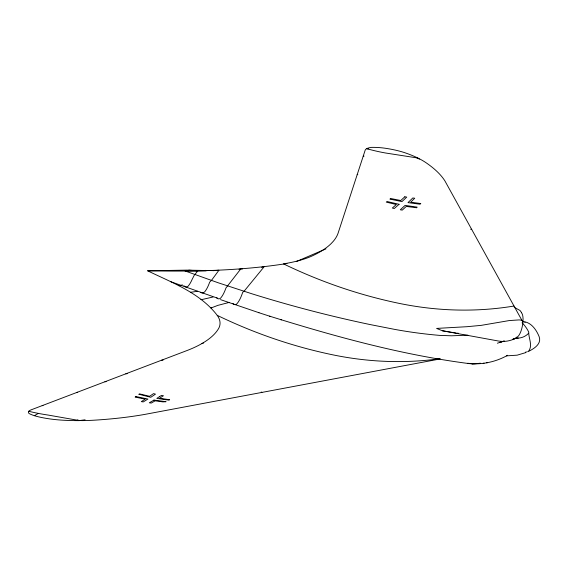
<?xml version="1.0" encoding="UTF-8"?>
<svg xmlns="http://www.w3.org/2000/svg" width="568" height="568" viewBox="0 0 568 568"><rect width="100%" height="100%" fill="white"/><g stroke="black" fill="none" stroke-linecap="round" stroke-linejoin="round"><path stroke-width="0.85" d="M527.608 351.734L528.481 351.379C533.068 345.6 528.503 338.322 528.723 332.01A28.159 20.434 72.2 0 0 522.077 322.794M188.413 270.751L188.789 270.162L197.834 270.837L194.135 275.452L192.14 279.378A24.112 7.909 -79.6 0 1 187.788 286.52A24.112 7.909 -79.6 0 1 183.925 285.761M211.339 307.43L210.92 308.026L217.864 305.371L229.351 302.375M213.589 270.631L218.936 270.219L211.452 280.422L209.684 282.118A24.218 7.945 -79.6 0 1 204.792 291.732L203.337 292.861A24.218 7.945 -79.6 0 1 200.745 292.357M182.229 284.703L181.185 285.519L178.764 285.661M34.364 415.691L38.383 413.397M529.085 351.095C534.495 348.44 541.837 343.576 539.096 336.533C536.341 329.76 531.144 322.241 523.22 321.566M522.908 322.099A8.122 5.282 -6.9 0 0 521.907 320.316A26.1 9.983 -21.7 0 0 519.109 319.912L509.347 320.551L481.252 325.357L467.024 326.699L436.586 328.411L442.365 330.761L498.285 340.992C504.199 342.121 510.398 341.006 515.723 338.258M513.117 339.423L514.367 338.862M296.304 261.557L325.968 248.876M502.041 341.531L500.067 342.319L504.306 341.112M525.783 352.593L517.15 355.17L506.471 355.866M506.727 355.611L507.6 355.291C496.858 361.411 484.348 364.329 472.008 363.783M261.635 267.372L263.169 266.825M497.376 343.221L504.114 340.963M240.768 268.927L225.95 287.99A24.211 7.945 -79.6 0 1 220.313 298.434A24.211 7.945 -79.6 0 1 216.451 297.689M239.014 269.473L239.98 269.189M201.995 343.498L203.514 343.065M214.072 270.652L186.595 270.127L147.637 270.808C172.154 282.722 200.035 292.882 217.21 315.339A98.733 32.142 3.5 0 1 218.9 327.984A174.596 56.843 3.5 0 1 204.324 342.113L201.228 343.952A174.596 56.843 3.5 0 1 186.517 350.726L30.828 409.954A12.148 3.955 3.5 0 0 29.046 413.504A27.818 9.053 3.5 0 0 39.064 416.962A51.929 16.905 3.5 0 0 62.878 420.192A93.464 30.431 3.5 0 0 78.973 420.639L85.086 419.787M480.372 363.193L473.549 363.981L467.705 363.25M514.331 338.663L516.816 338.109M197.458 291.299L190.543 292.286M439.994 358.976L144.691 414.427A208.477 67.876 3.5 0 1 94.608 420.164A93.464 30.431 3.5 0 1 81.629 420.625M483.233 363.335L484.05 363.215M486.655 362.803L487.493 362.668M513.082 338.89L518.293 338.095M357.18 174.688L357.797 174.617M161.397 360.282L163.094 360.091M125.826 373.815L127.175 373.666M104.91 381.774L106.117 381.639M77.078 392.36L77.702 392.289M525.656 352.061L526.664 351.961M286.961 263.516C240.91 270.78 194.164 271.689 147.637 270.808M263.935 266.555L264.326 266.52L244.041 291.285L242.678 292.342L242.231 293.699A24.232 7.952 -79.6 0 1 236.593 304.128A24.232 7.952 -79.6 0 1 232.724 303.39M467.883 335.177L451.489 335.794L439.824 335.397A501.203 444.467 52.1 0 1 394.59 329.369L370.159 324.569A1307.458 1159.444 52.1 0 1 251.745 293.741L218.268 282.8L184.99 270.922L206.149 270.844M363.236 156.136L364.06 156.101M42.181 405.637L43.005 405.602M240.051 268.92L242.465 268.948M200.894 299.35L201.612 299.357L201.335 299.684L213.745 296.844L217.771 298.193M269.608 316.17C334.914 336.483 401.264 354.858 469.218 363.619M468.501 363.577L472.753 363.825M205.403 270.375L207.59 270.616M456.8 333.125L458.532 333.317M470.638 229.252L471.717 229.373M455.884 333.025L442.365 330.761M416.486 157.734L417.835 158.025L385.317 152.962A208.144 181.298 55.9 0 1 366.672 148.66A208.144 181.298 55.9 0 1 368.234 148.851M77.262 420.015L79.903 420.639L48.067 415.052A208.144 187.483 47.9 0 1 28.748 411.275M220.519 299.634L258.958 312.719M280.805 319.706L281.352 319.876M258.426 312.549L270.148 316.348M212.957 296.581L170.989 281.799M524.761 322.255L525.137 322.39M521.9 320.324L444.992 181.05A208.477 67.876 3.5 0 0 425.943 162.668A93.464 30.431 3.5 0 0 418.879 158.536L417.267 157.741A93.464 30.431 3.5 0 0 406.376 153.254A51.929 16.905 3.5 0 0 384.898 148.198A27.818 9.053 3.5 0 0 371.5 147.375A12.148 3.955 3.5 0 0 365.203 150.101L338.187 232.866A174.596 56.843 3.5 0 1 333.182 241.414L331.265 243.466A174.596 56.843 3.5 0 1 310.852 256.53A98.733 32.142 3.5 0 1 283.46 263.857A496.389 440.193 52.1 0 0 398.58 303.255A348.638 309.169 52.1 0 0 514.012 306.031M514.239 307.324L519.961 310.447L521.445 312.4M261.216 391.998L261.884 392.438M418.879 158.536L419.191 159.31M521.332 312.67A12.645 4.146 -79.6 0 1 523.007 321.211L522.659 324.42A12.645 4.146 -79.6 0 1 516.49 337.257M528.652 333.246A28.159 20.434 72.2 0 1 515.325 337.974M440.086 358.692A348.638 309.169 52.1 0 1 332.33 354.737A496.389 440.193 52.1 0 1 217.21 315.339M420.718 203.543L420.086 204.21L407.994 202.627L412.787 197.969L414.739 198.232L410.721 202.18L420.718 203.543M416.55 207.746L406.269 206.432L402.265 210.11L400.312 209.791L405.09 205.389L417.175 207.142L416.55 207.746M404.792 196.798L400.781 200.518L390.685 198.502L389.918 199.112L401.959 201.604L406.745 197.11L404.792 196.798M399.063 204.295L394.291 208.506L392.353 208.023L396.35 204.523L386.275 202.109L387.042 201.498L399.063 204.295M138.982 394.263L150.783 397.288L155.483 394.135L153.545 393.61L149.604 396.294L139.529 393.894L138.982 394.263M135.901 396.521L135.141 397.096L145.238 399.162L141.304 401.619L143.257 401.924L147.943 399.048L135.901 396.521M159.572 396.599L156.811 398.388L168.895 400.149L169.647 399.723L159.516 398.246L163.456 395.747L161.504 395.427L159.572 396.599M153.971 400.085L149.299 402.804L151.251 403.06L155.171 400.838L162.909 401.881L166.069 401.697L153.971 400.085"/></g></svg>
